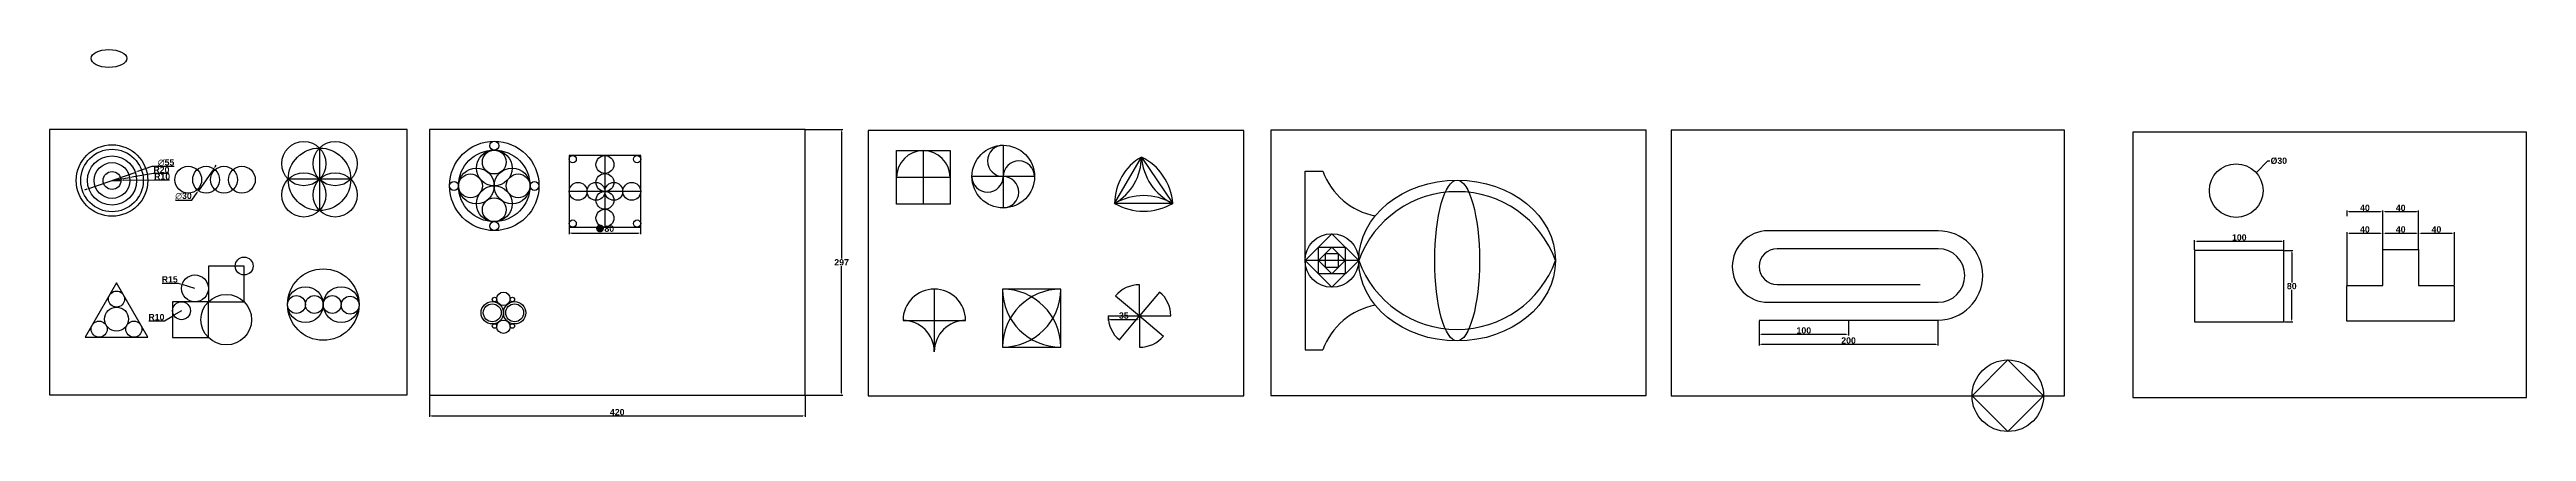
# Model space of a CAD drawing. Header units: millimetres. Extents: x 0 to 12057, y -41 to 471.
# Drawn here: x 0 to 2770, y -41 to 386 of the extents above; entities that cross this region are included whole.
import ezdxf

# ---------------------------------------------------------------- set-up
doc = ezdxf.new("R2010")
doc.units = ezdxf.units.MM
doc.header["$LTSCALE"] = 2
doc.styles.get("Standard").update_dxf_attribs({"font": 'arialbd.ttf'})
doc.dimstyles.new('ISO-25', dxfattribs={"dimtxt": 7, "dimasz": 2.5, "dimexe": 1.25, "dimexo": 0.625, "dimtad": 1, "dimtih": 1, "dimtoh": 1, "dimdsep": 46, "dimtxsty": 'Standard', "dimcen": 2.5, "dimclrd": 1, "dimclre": 1, "dimclrt": 2, "dimadec": 0, "dimazin": 0, "dimtfac": 1, "dimtmove": 0, "dimatfit": 3, "dimfxl": 1, "dimarcsym": 0})

# ---------------------------------------------------------------- blocks, each defined once
blk = doc.blocks.new('*D1')
at = {"color": 1, "lineweight": -2, "transparency": 16777216}
for p, q in [((69.9, 239.9), (79.9, 239.9)), ((116.9, 240.2), (82.4, 239.9)), ((134.2, 240.2), (116.9, 240.2))]:
    blk.add_line(p, q, dxfattribs=at)
at = {"color": 1, "transparency": 16777216}
blk.add_solid([(82.4, 240.4), (82.4, 239.5), (79.9, 239.9)], dxfattribs=at)
at = {"layer": 'Defpoints', "color": 0, "transparency": 16777216}
for p in [(69.9, 239.9), (79.9, 239.9)]:
    blk.add_point(p, dxfattribs=at)
at = {"color": 2, "transparency": 16777216, "insert": (125.9, 244.3), "char_height": 7, "attachment_point": 5}
blk.add_mtext('R10', dxfattribs=at)
blk = doc.blocks.new('*D2')
at = {"color": 1, "lineweight": -2, "transparency": 16777216}
for p, q in [((69.9, 239.9), (89.6, 243.1)), ((116.1, 247.6), (92.1, 243.6)), ((133.5, 247.6), (116.1, 247.6))]:
    blk.add_line(p, q, dxfattribs=at)
at = {"color": 1, "transparency": 16777216}
blk.add_solid([(92, 244), (92.1, 243.1), (89.6, 243.1)], dxfattribs=at)
at = {"layer": 'Defpoints', "color": 0, "transparency": 16777216}
for p in [(69.9, 239.9), (89.6, 243.1)]:
    blk.add_point(p, dxfattribs=at)
at = {"color": 2, "transparency": 16777216, "insert": (125.1, 251.8), "char_height": 7, "attachment_point": 5}
blk.add_mtext('R20', dxfattribs=at)
blk = doc.blocks.new('*D3')
at = {"color": 1, "lineweight": -2, "transparency": 16777216}
for p, q in [((114.4, 255.4), (98.2, 249.8)), ((139.3, 255.4), (114.4, 255.4)), ((41.6, 230), (39.2, 229.1)), ((43.9, 230.8), (95.8, 249))]:
    blk.add_line(p, q, dxfattribs=at)
at = {"color": 1, "transparency": 16777216}
for points in [[(98, 250.2), (98.3, 249.4), (95.8, 249)], [(41.4, 230.4), (41.7, 229.6), (43.9, 230.8)]]:
    blk.add_solid(points, dxfattribs=at)
at = {"layer": 'Defpoints', "color": 0, "transparency": 16777216}
for p in [(43.9, 230.8), (95.8, 249)]:
    blk.add_point(p, dxfattribs=at)
at = {"color": 2, "transparency": 16777216, "insert": (130.3, 259.9), "char_height": 7, "attachment_point": 5}
blk.add_mtext('∅55', dxfattribs=at)
blk = doc.blocks.new('*D4')
at = {"color": 1, "lineweight": -2, "transparency": 16777216}
for p, q in [((183.6, 253.1), (166.5, 228.4)), ((185.1, 255.1), (186.5, 257.2)), ((159.2, 218), (165.1, 226.4)), ((140.9, 218), (159.2, 218))]:
    blk.add_line(p, q, dxfattribs=at)
at = {"color": 1, "transparency": 16777216}
for points in [[(184.7, 255.4), (185.4, 254.9), (183.6, 253.1)], [(164.7, 226.6), (165.4, 226.1), (166.5, 228.4)]]:
    blk.add_solid(points, dxfattribs=at)
at = {"layer": 'Defpoints', "color": 0, "transparency": 16777216}
for p in [(183.6, 253.1), (166.5, 228.4)]:
    blk.add_point(p, dxfattribs=at)
at = {"color": 2, "transparency": 16777216, "insert": (149.8, 222.5), "char_height": 7, "attachment_point": 5}
blk.add_mtext('∅30', dxfattribs=at)
blk = doc.blocks.new('*D5')
at = {"color": 1, "lineweight": -2, "transparency": 16777216}
for p, q in [((128.5, 82.8), (136.8, 87.8)), ((147.6, 94.1), (139, 89)), ((111.2, 82.8), (128.5, 82.8))]:
    blk.add_line(p, q, dxfattribs=at)
at = {"color": 1, "transparency": 16777216}
blk.add_solid([(136.6, 88.1), (137, 87.4), (139, 89)], dxfattribs=at)
at = {"layer": 'Defpoints', "color": 0, "transparency": 16777216}
for p in [(139, 89), (147.6, 94.1)]:
    blk.add_point(p, dxfattribs=at)
at = {"color": 2, "transparency": 16777216, "insert": (119.5, 87), "char_height": 7, "attachment_point": 5}
blk.add_mtext('R10', dxfattribs=at)
blk = doc.blocks.new('*D6')
at = {"color": 1, "lineweight": -2, "transparency": 16777216}
for p, q in [((125.9, 125), (143.5, 125)), ((143.5, 125), (145.9, 124.3)), ((162.6, 119.1), (148.2, 123.5))]:
    blk.add_line(p, q, dxfattribs=at)
at = {"color": 1, "transparency": 16777216}
blk.add_solid([(146, 124.7), (145.7, 123.9), (148.2, 123.5)], dxfattribs=at)
at = {"layer": 'Defpoints', "color": 0, "transparency": 16777216}
for p in [(148.2, 123.5), (162.6, 119.1)]:
    blk.add_point(p, dxfattribs=at)
at = {"color": 2, "transparency": 16777216, "insert": (134.4, 129.2), "char_height": 7, "attachment_point": 5}
blk.add_mtext('R15', dxfattribs=at)
blk = doc.blocks.new('*D7')
at = {"color": 1, "lineweight": -2, "transparency": 16777216}
for p, q in [((581, 187.1), (581, 179.9)), ((583.5, 181.1), (658.5, 181.1)), ((661, 187.1), (661, 179.9))]:
    blk.add_line(p, q, dxfattribs=at)
at = {"color": 1, "transparency": 16777216}
for points in [[(583.5, 181.5), (583.5, 180.7), (581, 181.1)], [(658.5, 181.5), (658.5, 180.7), (661, 181.1)]]:
    blk.add_solid(points, dxfattribs=at)
at = {"layer": 'Defpoints', "color": 0, "transparency": 16777216}
for p in [(581, 187.7), (661, 187.7), (661, 181.1)]:
    blk.add_point(p, dxfattribs=at)
at = {"color": 2, "transparency": 16777216, "insert": (621, 185.6), "char_height": 7, "attachment_point": 5}
blk.add_mtext('{\\fGulim|b1|i0|c129|p50;●}80', dxfattribs=at)
blk = doc.blocks.new('*D8')
at = {"color": 1, "lineweight": -2, "transparency": 16777216}
for p, q in [((424.8, -0.9), (424.8, -24.7)), ((427.3, -23.5), (842.3, -23.5)), ((844.8, -0.9), (844.8, -24.7))]:
    blk.add_line(p, q, dxfattribs=at)
at = {"color": 1, "transparency": 16777216}
for points in [[(427.3, -23.1), (427.3, -23.9), (424.8, -23.5)], [(842.3, -23.1), (842.3, -23.9), (844.8, -23.5)]]:
    blk.add_solid(points, dxfattribs=at)
at = {"layer": 'Defpoints', "color": 0, "transparency": 16777216}
for p in [(424.8, -0.2), (844.8, -0.2), (844.8, -23.5)]:
    blk.add_point(p, dxfattribs=at)
at = {"color": 2, "transparency": 16777216, "insert": (634.8, -19.3), "char_height": 7, "attachment_point": 5}
blk.add_mtext('420', dxfattribs=at)
blk = doc.blocks.new('*D9')
at = {"color": 1, "lineweight": -2, "transparency": 16777216}
for p, q in [((845.4, 296.8), (887, 296.8)), ((885.7, 294.3), (885.7, 152.5)), ((885.7, 2.3), (885.7, 144.1)), ((845.4, -0.2), (887, -0.2))]:
    blk.add_line(p, q, dxfattribs=at)
at = {"color": 1, "transparency": 16777216}
for points in [[(885.3, 294.3), (886.2, 294.3), (885.7, 296.8)], [(885.3, 2.3), (886.2, 2.3), (885.7, -0.2)]]:
    blk.add_solid(points, dxfattribs=at)
at = {"layer": 'Defpoints', "color": 0, "transparency": 16777216}
for p in [(844.8, 296.8), (844.8, -0.2), (885.7, -0.2)]:
    blk.add_point(p, dxfattribs=at)
at = {"color": 2, "transparency": 16777216, "insert": (885.7, 148.3), "char_height": 7, "attachment_point": 5}
blk.add_mtext('297', dxfattribs=at)
blk = doc.blocks.new('*D10')
at = {"color": 1, "lineweight": -2, "transparency": 16777216}
for p, q in [((1183.8, 87.6), (1183.8, 83.2)), ((1186.3, 84.5), (1216.3, 84.5)), ((1218.8, 87.6), (1218.8, 83.2))]:
    blk.add_line(p, q, dxfattribs=at)
at = {"color": 1, "transparency": 16777216}
for points in [[(1186.3, 84.9), (1186.3, 84), (1183.8, 84.5)], [(1216.3, 84.9), (1216.3, 84), (1218.8, 84.5)]]:
    blk.add_solid(points, dxfattribs=at)
at = {"layer": 'Defpoints', "color": 0, "transparency": 16777216}
for p in [(1183.8, 88.3), (1218.8, 88.3), (1218.8, 84.5)]:
    blk.add_point(p, dxfattribs=at)
at = {"color": 2, "transparency": 16777216, "insert": (1201.3, 88.7), "char_height": 7, "attachment_point": 5}
blk.add_mtext('35', dxfattribs=at)
blk = doc.blocks.new('*D11')
at = {"color": 1, "lineweight": -2, "transparency": 16777216}
for p, q in [((1911.7, 83), (1911.7, 55.3)), ((1914.2, 56.6), (2109.2, 56.6)), ((2111.7, 83), (2111.7, 55.3))]:
    blk.add_line(p, q, dxfattribs=at)
at = {"color": 1, "transparency": 16777216}
for points in [[(1914.2, 57), (1914.2, 56.1), (1911.7, 56.6)], [(2109.2, 57), (2109.2, 56.1), (2111.7, 56.6)]]:
    blk.add_solid(points, dxfattribs=at)
at = {"layer": 'Defpoints', "color": 0, "transparency": 16777216}
for p in [(1911.7, 83.6), (2111.7, 83.6), (2111.7, 56.6)]:
    blk.add_point(p, dxfattribs=at)
at = {"color": 2, "transparency": 16777216, "insert": (2011.7, 60.8), "char_height": 7, "attachment_point": 5}
blk.add_mtext('200', dxfattribs=at)
blk = doc.blocks.new('*D12')
at = {"color": 1, "lineweight": -2, "transparency": 16777216}
for p, q in [((1911.7, 83), (1911.7, 66.6)), ((1914.2, 67.9), (2009.2, 67.9)), ((2011.7, 83), (2011.7, 66.6))]:
    blk.add_line(p, q, dxfattribs=at)
at = {"color": 1, "transparency": 16777216}
for points in [[(1914.2, 68.3), (1914.2, 67.4), (1911.7, 67.9)], [(2009.2, 68.3), (2009.2, 67.4), (2011.7, 67.9)]]:
    blk.add_solid(points, dxfattribs=at)
at = {"layer": 'Defpoints', "color": 0, "transparency": 16777216}
for p in [(1911.7, 83.6), (2011.7, 83.6), (2011.7, 67.9)]:
    blk.add_point(p, dxfattribs=at)
at = {"color": 2, "transparency": 16777216, "insert": (1961.7, 72.1), "char_height": 7, "attachment_point": 5}
blk.add_mtext('100', dxfattribs=at)
blk = doc.blocks.new('*D13')
at = {"color": 1, "lineweight": -2, "transparency": 16777216}
for p, q in [((2398.6, 162.3), (2398.6, 173.2)), ((2401.1, 171.9), (2496.1, 171.9)), ((2498.6, 162.3), (2498.6, 173.2))]:
    blk.add_line(p, q, dxfattribs=at)
at = {"color": 1, "transparency": 16777216}
for points in [[(2401.1, 172.3), (2401.1, 171.5), (2398.6, 171.9)], [(2496.1, 172.3), (2496.1, 171.5), (2498.6, 171.9)]]:
    blk.add_solid(points, dxfattribs=at)
at = {"layer": 'Defpoints', "color": 0, "transparency": 16777216}
for p in [(2498.6, 171.9), (2398.6, 161.7), (2498.6, 161.7)]:
    blk.add_point(p, dxfattribs=at)
at = {"color": 2, "transparency": 16777216, "insert": (2448.6, 176.1), "char_height": 7, "attachment_point": 5}
blk.add_mtext('100', dxfattribs=at)
blk = doc.blocks.new('*D14')
at = {"color": 1, "lineweight": -2, "transparency": 16777216}
for p, q in [((2499.2, 161.7), (2508.6, 161.7)), ((2507.3, 159.2), (2507.3, 125.9)), ((2507.3, 84.2), (2507.3, 117.4)), ((2499.2, 81.7), (2508.6, 81.7))]:
    blk.add_line(p, q, dxfattribs=at)
at = {"color": 1, "transparency": 16777216}
for points in [[(2506.9, 159.2), (2507.7, 159.2), (2507.3, 161.7)], [(2506.9, 84.2), (2507.7, 84.2), (2507.3, 81.7)]]:
    blk.add_solid(points, dxfattribs=at)
at = {"layer": 'Defpoints', "color": 0, "transparency": 16777216}
for p in [(2498.6, 161.7), (2498.6, 81.7), (2507.3, 81.7)]:
    blk.add_point(p, dxfattribs=at)
at = {"color": 2, "transparency": 16777216, "insert": (2507.3, 121.7), "char_height": 7, "attachment_point": 5}
blk.add_mtext('80', dxfattribs=at)
blk = doc.blocks.new('*D15')
at = {"color": 1, "lineweight": -2, "transparency": 16777216}
for p, q in [((2569.1, 123.2), (2569.1, 182.1)), ((2571.6, 180.9), (2606.6, 180.9)), ((2609.1, 163.2), (2609.1, 182.1))]:
    blk.add_line(p, q, dxfattribs=at)
at = {"color": 1, "transparency": 16777216}
for points in [[(2571.6, 181.3), (2571.6, 180.5), (2569.1, 180.9)], [(2606.6, 181.3), (2606.6, 180.5), (2609.1, 180.9)]]:
    blk.add_solid(points, dxfattribs=at)
at = {"layer": 'Defpoints', "color": 0, "transparency": 16777216}
for p in [(2609.1, 180.9), (2609.1, 162.5), (2569.1, 122.5)]:
    blk.add_point(p, dxfattribs=at)
at = {"color": 2, "transparency": 16777216, "insert": (2589.1, 185.1), "char_height": 7, "attachment_point": 5}
blk.add_mtext('40', dxfattribs=at)
blk = doc.blocks.new('*D16')
at = {"color": 1, "lineweight": -2, "transparency": 16777216}
for p, q in [((2609.1, 163.2), (2609.1, 182.1)), ((2611.6, 180.9), (2646.6, 180.9)), ((2649.1, 163.2), (2649.1, 182.1))]:
    blk.add_line(p, q, dxfattribs=at)
at = {"color": 1, "transparency": 16777216}
for points in [[(2611.6, 181.3), (2611.6, 180.5), (2609.1, 180.9)], [(2646.6, 181.3), (2646.6, 180.5), (2649.1, 180.9)]]:
    blk.add_solid(points, dxfattribs=at)
at = {"layer": 'Defpoints', "color": 0, "transparency": 16777216}
for p in [(2649.1, 180.9), (2609.1, 162.5), (2649.1, 162.5)]:
    blk.add_point(p, dxfattribs=at)
at = {"color": 2, "transparency": 16777216, "insert": (2629.1, 185.1), "char_height": 7, "attachment_point": 5}
blk.add_mtext('40', dxfattribs=at)
blk = doc.blocks.new('*D17')
at = {"color": 1, "lineweight": -2, "transparency": 16777216}
for p, q in [((2649.1, 163.2), (2649.1, 182.1)), ((2651.6, 180.9), (2686.6, 180.9)), ((2689.1, 123.2), (2689.1, 182.1))]:
    blk.add_line(p, q, dxfattribs=at)
at = {"color": 1, "transparency": 16777216}
for points in [[(2651.6, 181.3), (2651.6, 180.5), (2649.1, 180.9)], [(2686.6, 181.3), (2686.6, 180.5), (2689.1, 180.9)]]:
    blk.add_solid(points, dxfattribs=at)
at = {"layer": 'Defpoints', "color": 0, "transparency": 16777216}
for p in [(2689.1, 180.9), (2649.1, 162.5), (2689.1, 122.5)]:
    blk.add_point(p, dxfattribs=at)
at = {"color": 2, "transparency": 16777216, "insert": (2669.1, 185.1), "char_height": 7, "attachment_point": 5}
blk.add_mtext('40', dxfattribs=at)
blk = doc.blocks.new('*D18')
at = {"color": 1, "lineweight": -2, "transparency": 16777216}
for p, q in [((2569.1, 199.8), (2569.1, 206.2)), ((2571.6, 205), (2606.6, 205)), ((2609.1, 163.2), (2609.1, 206.2))]:
    blk.add_line(p, q, dxfattribs=at)
at = {"color": 1, "transparency": 16777216}
for points in [[(2571.6, 205.4), (2571.6, 204.6), (2569.1, 205)], [(2606.6, 205.4), (2606.6, 204.6), (2609.1, 205)]]:
    blk.add_solid(points, dxfattribs=at)
at = {"layer": 'Defpoints', "color": 0, "transparency": 16777216}
for p in [(2569.1, 199.1), (2609.1, 205), (2609.1, 162.5)]:
    blk.add_point(p, dxfattribs=at)
at = {"color": 2, "transparency": 16777216, "insert": (2589.1, 209.2), "char_height": 7, "attachment_point": 5}
blk.add_mtext('40', dxfattribs=at)
blk = doc.blocks.new('*D19')
at = {"color": 1, "lineweight": -2, "transparency": 16777216}
for p, q in [((2609.1, 163.2), (2609.1, 206.2)), ((2611.6, 205), (2646.6, 205)), ((2649.1, 163.2), (2649.1, 206.2))]:
    blk.add_line(p, q, dxfattribs=at)
at = {"color": 1, "transparency": 16777216}
for points in [[(2611.6, 205.4), (2611.6, 204.6), (2609.1, 205)], [(2646.6, 205.4), (2646.6, 204.6), (2649.1, 205)]]:
    blk.add_solid(points, dxfattribs=at)
at = {"layer": 'Defpoints', "color": 0, "transparency": 16777216}
for p in [(2649.1, 205), (2609.1, 162.5), (2649.1, 162.5)]:
    blk.add_point(p, dxfattribs=at)
at = {"color": 2, "transparency": 16777216, "insert": (2629.1, 209.2), "char_height": 7, "attachment_point": 5}
blk.add_mtext('40', dxfattribs=at)

msp = doc.modelspace()

# ---------------------------------------------------------------- linework, layer by layer
for p, q in [((1066.443, 279.266), (1066.443, 209.266)), ((301.878, 276.219), (301.878, 206.219)), ((621.044, 267.702), (621.044, 187.702)), ((977.089, 273.256), (977.089, 213.256)), ((1190.997, 214.194), (1220.997, 266.155)), ((1220.997, 266.155), (1255.997, 214.194)), ((1403.97, 150.335), (1403.97, 250.335)), ((1403.97, 250.335), (1423.97, 250.335)), ((336.878, 241.219), (266.878, 241.219)), ((661.044, 227.702), (581.044, 227.702)), ((1007.089, 243.256), (947.089, 243.256)), ((1101.443, 244.266), (1031.443, 244.266)), ((1255.997, 214.194), (1190.997, 214.194)), ((1403.97, 150.335), (1433.97, 180.335)), ((1433.97, 180.335), (1463.97, 150.335)), ((1463.97, 150.335), (1403.97, 150.335)), ((1403.97, 150.335), (1403.97, 50.335)), ((1433.97, 120.335), (1403.97, 150.335)), ((1418.97, 165.335), (1448.97, 165.335)), ((1418.97, 135.335), (1418.97, 165.335)), ((1433.97, 165.335), (1418.97, 150.335)), ((1418.97, 150.335), (1433.97, 135.335)), ((1426.47, 157.835), (1426.47, 142.835)), ((1441.47, 157.835), (1426.47, 157.835)), ((1426.47, 142.835), (1441.47, 142.835)), ((1448.97, 150.335), (1433.97, 165.335)), ((1463.97, 150.335), (1433.97, 120.335)), ((1433.97, 135.335), (1448.97, 150.335)), ((1441.47, 142.835), (1441.47, 157.835)), ((1448.97, 165.335), (1448.97, 135.335)), ((2609.054, 122.526), (2609.054, 162.526)), ((2609.054, 162.526), (2649.054, 162.526)), ((2649.054, 162.526), (2649.054, 122.526)), ((74.906, 125.195), (39.906, 64.573)), ((109.906, 64.573), (74.906, 125.195)), ((989.37, 118.275), (989.37, 48.275)), ((1218.8, 88.261), (1218.8, 123.261)), ((1241.298, 115.073), (1218.8, 88.261)), ((1448.97, 135.335), (1418.97, 135.335)), ((2569.054, 82.526), (2569.054, 122.526)), ((2569.054, 122.526), (2609.054, 122.526)), ((2649.054, 122.526), (2689.054, 122.526)), ((2689.054, 122.526), (2689.054, 82.526)), ((954.37, 83.275), (1024.37, 83.275)), ((1183.8, 88.261), (1253.8, 88.261)), ((1191.989, 110.759), (1218.8, 88.261)), ((1196.303, 61.449), (1218.8, 88.261)), ((1218.8, 88.261), (1218.8, 53.261)), ((1218.8, 88.261), (1245.612, 65.763)), ((39.906, 64.573), (109.906, 64.573)), ((2689.054, 82.526), (2569.054, 82.526)), ((1403.97, 50.335), (1423.97, 50.335))]:
    msp.add_line(p, q)
for points in [[(0, 0), (400, 0), (400, 297), (0, 297)], [(424.82, -0.238), (844.82, -0.238), (844.82, 296.762), (424.82, 296.762)], [(915.365, -1.09), (1335.365, -1.09), (1335.365, 295.91), (915.365, 295.91)], [(1365.526, -0.724), (1785.526, -0.724), (1785.526, 296.276), (1365.526, 296.276)], [(1813.307, -0.969), (2253.307, -0.969), (2253.307, 296.031), (1813.307, 296.031)], [(2329.744, -3.083), (2769.744, -3.083), (2769.744, 293.917), (2329.744, 293.917)], [(581.044, 187.702), (661.044, 187.702), (661.044, 267.702), (581.044, 267.702)], [(947.089, 273.256), (1007.089, 273.256), (1007.089, 213.256), (947.089, 213.256)], [(177.588, 104.149), (217.588, 104.149), (217.588, 144.149), (177.588, 144.149)], [(2398.599, 81.65), (2498.599, 81.65), (2498.599, 161.65), (2398.599, 161.65)], [(1065.682, 53.37), (1130.682, 53.37), (1130.682, 118.37), (1065.682, 118.37)], [(137.588, 64.149), (177.588, 64.149), (177.588, 104.149), (137.588, 104.149)], [(2189.79, 39.031), (2149.79, -0.969), (2189.79, -40.969), (2229.79, -0.969)]]:
    msp.add_lwpolyline(points, close=True)
msp.add_lwpolyline([(1911.721, 83.588), (2111.721, 83.588, 1), (2111.721, 183.588), (2111.721, 183.588), (1921.721, 183.588, 1), (1921.721, 103.588), (2111.721, 103.588, 1), (2111.721, 163.588), (1931.721, 163.588, 1), (1931.721, 123.588), (2091.721, 123.588)], format="xyb")
for centre, radius in [((69.868, 239.872), 40), ((284.378, 258.719), 24.749), ((319.378, 258.719), 24.749), ((497.295, 233.837), 50), ((497.295, 278.837), 5), ((1066.443, 244.266), 35), ((69.868, 239.872), 35), ((69.868, 239.872), 27.5), ((69.868, 239.872), 27.5), ((69.868, 239.872), 20), ((69.868, 239.872), 10), ((155.07, 240.749), 15), ((175.07, 240.749), 15), ((195.07, 240.749), 15), ((215.07, 240.749), 15), ((301.878, 241.219), 35), ((497.295, 233.837), 40), ((477.295, 233.837), 20), ((497.295, 253.837), 20), ((497.295, 260.503), 13.333), ((517.295, 233.837), 20), ((585.044, 263.702), 4), ((621.044, 257.702), 10), ((657.044, 263.702), 4), ((2445.186, 228.539), 30), ((284.378, 223.719), 24.749), ((319.378, 223.719), 24.749), ((452.295, 233.837), 5), ((470.628, 233.837), 13.333), ((497.295, 213.837), 20), ((523.962, 233.837), 13.333), ((542.295, 233.837), 5), ((591.044, 227.702), 10), ((611.044, 227.702), 10), ((621.044, 237.702), 10), ((621.044, 217.702), 10), ((631.044, 227.702), 10), ((651.044, 227.702), 10), ((497.295, 207.17), 13.333), ((585.044, 191.702), 4), ((621.044, 197.702), 10), ((657.044, 191.702), 4), ((497.295, 188.837), 5), ((1433.97, 150.335), 30), ((217.588, 144.149), 10), ((306.119, 101.047), 40), ((74.906, 107.195), 9), ((162.588, 119.149), 15), ((197.588, 84.149), 28.284), ((286.119, 101.047), 20), ((276.119, 101.047), 10), ((296.119, 101.047), 10), ((326.119, 101.047), 20), ((316.119, 101.047), 10), ((507.574, 107.469), 7.5), ((74.906, 84.78), 13.415), ((147.588, 94.149), 10), ((336.109, 100.392), 10.002), ((495.074, 91.857), 12.5), ((495.074, 91.857), 10), ((495.074, 91.857), 10), ((497.609, 106.641), 2.5), ((507.574, 76.244), 7.5), ((520.074, 91.857), 12.5), ((520.074, 91.857), 10), ((517.54, 106.641), 2.5), ((55.494, 73.573), 9), ((94.317, 73.573), 9), ((497.609, 77.072), 2.5), ((517.54, 77.072), 2.5), ((2189.79, -0.969), 40)]:
    msp.add_circle(centre, radius)
for centre, radius, start, end in [((1066.443, 261.766), 17.5, 90, 270), ((977.089, 243.256), 30, 0, 180), ((1083.943, 244.266), 17.5, 360, 180), ((1250.997, 214.194), 60, 120, 180), ((1250.997, 214.194), 60, 120, 180), ((1250.997, 214.194), 60, 120, 180), ((1160.997, 266.155), 60, 300, 360), ((1193.497, 209.864), 62.65, 3.963235, 63.963235), ((1283.497, 270.485), 62.65, 183.963235, 243.963235), ((1496.54, 276.029), 76.984, 199.49748, 259.49748), ((1048.943, 244.266), 17.5, 180, 0), ((1066.443, 226.766), 17.5, 270, 90), ((1223.497, 157.902), 65, 60, 120), ((1573.97, 110.298), 117.06, 20, 160), ((1223.497, 270.485), 65, 240, 300), ((1573.97, 190.371), 117.06, 200, 340), ((989.37, 83.275), 35, 0, 180), ((1130.682, 53.37), 65, 90, 180), ((1065.682, 118.37), 65, 270, 0), ((1065.682, 53.37), 65, 0, 90), ((1130.682, 118.37), 65, 180, 270), ((1218.8, 88.261), 35, 90, 140), ((1218.8, 88.261), 35, 0, 50), ((954.37, 48.275), 35, 0, 90), ((1024.37, 48.275), 35, 90, 180), ((1218.8, 88.261), 35, 180, 230), ((1496.54, 24.64), 76.984, 100.50252, 160.50252), ((1218.8, 88.261), 35, 270, 320)]:
    msp.add_arc(centre, radius, start, end)
for centre, major_axis, ratio in [((66.392, 376.429), (20, 0), 0.5), ((1573.97, 150.335), (110, 0), 0.81818182), ((1573.97, 150.335), (0, 90), 0.27777778)]:
    msp.add_ellipse(centre, major_axis=major_axis, ratio=ratio)

# ---------------------------------------------------------------- texts
at = {"color": 2, "insert": (2483.563, 265.503), "char_height": 7, "attachment_point": 1}
msp.add_mtext('%%c30', dxfattribs=at)

# ---------------------------------------------------------------- dimensions: what is measured, and where the dimension line sits
for base, p1, p2, picture, middle in [((885.735, -0.238), (844.82, 296.762), (844.82, -0.238), '*D9', (885.735, 148.262)), ((2507.306, 81.65), (2498.599, 161.65), (2498.599, 81.65), '*D14', (2507.306, 121.65))]:
    dim = msp.add_linear_dim(base=base, p1=p1, p2=p2, angle=90, dimstyle='ISO-25')
    dim.commit()
    dim.dimension.update_dxf_attribs({"geometry": picture, "text_midpoint": middle})
dim = msp.add_diameter_dim_2p(p1=(43.91, 230.793), p2=(95.826, 248.952), dimstyle='ISO-25')
dim.commit()
dim.dimension.update_dxf_attribs({"geometry": '*D3', "text_midpoint": (130.345, 255.445), "dimtype": 163})
for mpoint, picture, middle in [((89.598, 243.148), '*D2', (116.118, 247.551)), ((79.868, 239.932), '*D1', (116.859, 240.151))]:
    dim = msp.add_radius_dim(center=(69.868, 239.872), mpoint=mpoint, dimstyle='ISO-25')
    dim.commit()
    dim.dimension.update_dxf_attribs({"geometry": picture, "text_midpoint": middle, "dimtype": 164})
dim = msp.add_diameter_dim_2p(p1=(183.631, 253.066), p2=(166.509, 228.432), dimstyle='ISO-25')
dim.commit()
dim.dimension.update_dxf_attribs({"geometry": '*D4', "text_midpoint": (149.771, 222.47)})
for base, p1, p2, picture, middle in [((2609.054, 204.97), (2569.054, 199.13), (2609.054, 162.526), '*D18', (2589.054, 209.169)), ((2498.599, 171.914), (2398.599, 161.65), (2498.599, 161.65), '*D13', (2448.599, 176.113)), ((2609.054, 180.892), (2569.054, 122.526), (2609.054, 162.526), '*D15', (2589.054, 185.091)), ((2649.054, 180.892), (2609.054, 162.526), (2649.054, 162.526), '*D16', (2629.054, 185.091)), ((2689.054, 180.892), (2649.054, 162.526), (2689.054, 122.526), '*D17', (2669.054, 185.091)), ((1218.8, 84.461), (1183.8, 88.261), (1218.8, 88.261), '*D10', (1201.3, 88.66)), ((2111.721, 56.558), (1911.721, 83.588), (2111.721, 83.588), '*D11', (2011.721, 60.757)), ((2011.721, 67.866), (1911.721, 83.588), (2011.721, 83.588), '*D12', (1961.721, 72.065)), ((844.82, -23.498), (424.82, -0.238), (844.82, -0.238), '*D8', (634.82, -19.299))]:
    dim = msp.add_linear_dim(base=base, p1=p1, p2=p2, dimstyle='ISO-25')
    dim.commit()
    dim.dimension.update_dxf_attribs({"geometry": picture, "text_midpoint": middle})
dim = msp.add_linear_dim(base=(2649.054, 204.97), p1=(2609.054, 162.526), p2=(2649.054, 162.526), dimstyle='ISO-25', override={"dimtmove": 1})
dim.commit()
dim.dimension.update_dxf_attribs({"geometry": '*D19', "text_midpoint": (2629.054, 209.169)})
dim = msp.add_linear_dim(base=(661.044, 181.107), p1=(581.044, 187.702), p2=(661.044, 187.702), text='{\\fGulim|b1|i0|c129|p50;●}<>', dimstyle='ISO-25')
dim.commit()
dim.dimension.update_dxf_attribs({"geometry": '*D7', "text_midpoint": (621.044, 185.602)})
for center, mpoint, picture, middle in [((162.588, 119.149), (148.246, 123.544), '*D6', (134.377, 129.208)), ((147.588, 94.149), (138.987, 89.047), '*D5', (119.543, 87.049))]:
    dim = msp.add_radius_dim(center=center, mpoint=mpoint, dimstyle='ISO-25')
    dim.commit()
    dim.dimension.update_dxf_attribs({"geometry": picture, "text_midpoint": middle})

# ---------------------------------------------------------------- leaders
at = {"annotation_type": 0, "has_hookline": 1, "hookline_direction": 0, "text_width": 17.701}
msp.add_leader([(2467.583, 248.499), (2480.438, 262.003), (2482.938, 262.003)], dimstyle='ISO-25', override={"dimgap": 0.625, "dimtad": 0}, dxfattribs=at)

doc.saveas('drawing.dxf')
